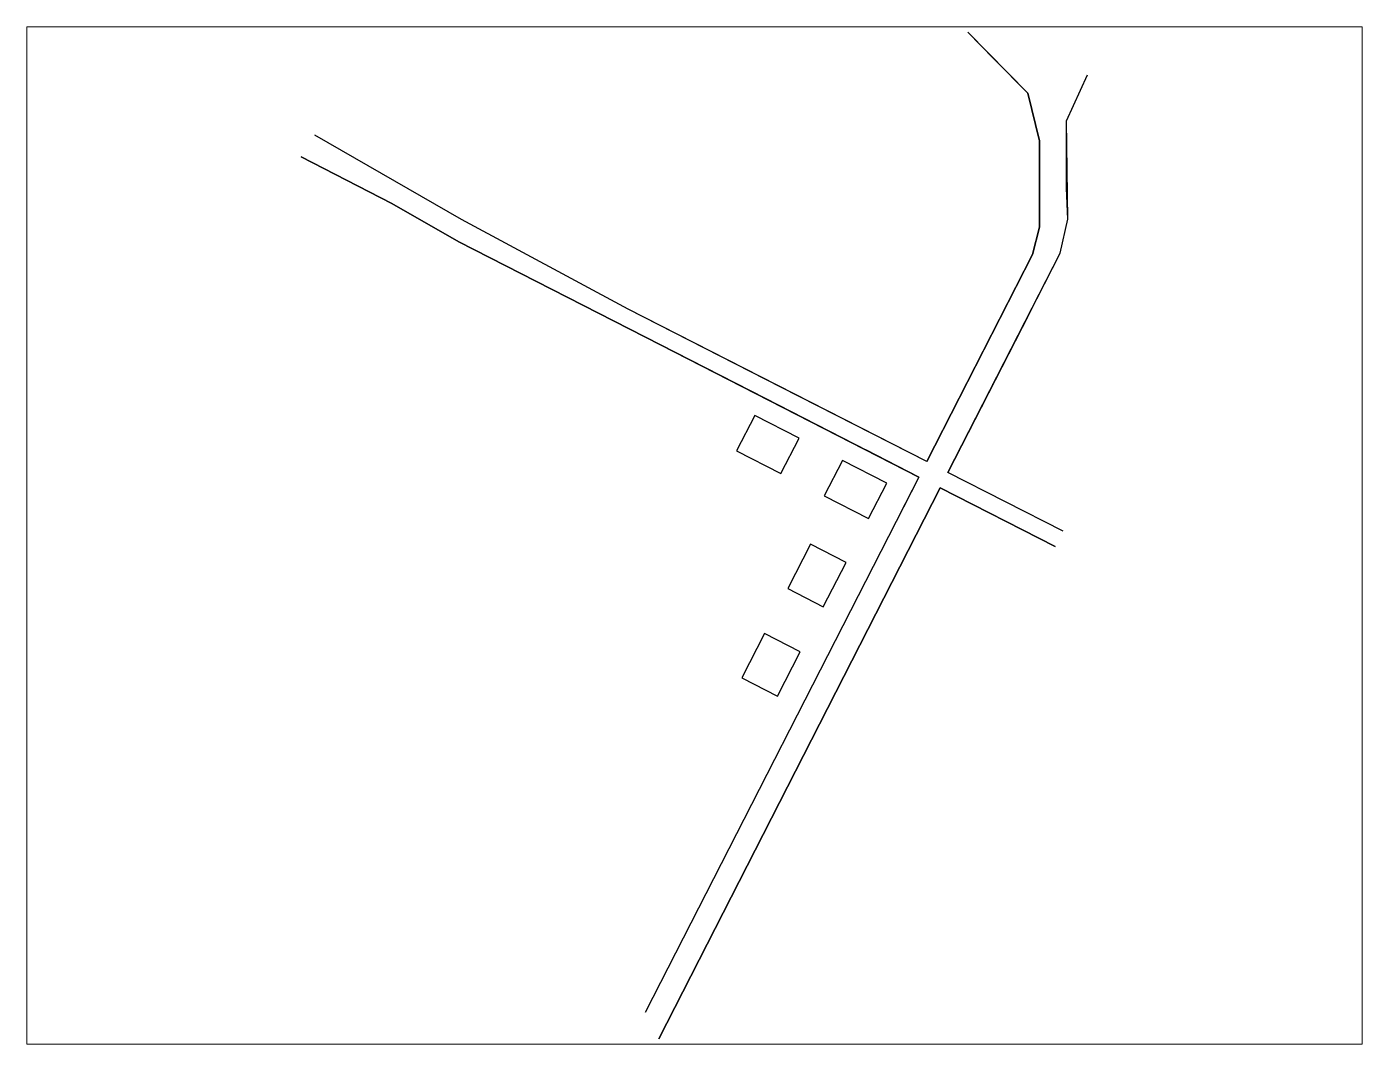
# Paper-space layout 'Layout2' of a CAD drawing. Header units: inches. Extents: x 1.05 to 9.45, y 0.8 to 7.2.
# The model-space entities are those that its viewports show. They can reach past a viewport. Long polylines and large blocks are cut down to what shows.
import ezdxf

# ---------------------------------------------------------------- set-up
doc = ezdxf.new("R2010")
doc.units = ezdxf.units.IN
doc.header["$MEASUREMENT"] = 0
doc.layers.get('0').update_dxf_attribs({"color": 16})
doc.layers.add('Houses', color=7, linetype='Continuous', true_color=0xf5f53d)

msp = doc.modelspace()

# ---------------------------------------------------------------- linework, layer by layer
for p, q in [((6408967.08, 1619337.88), (6408948.07, 1619357.12)), ((6408991.31, 1619313.34), (6408967.08, 1619337.88)), ((6409019.04, 1619293.59), (6409034.13, 1619326.5)), ((6408999.58, 1619279.25), (6408991.31, 1619313.34)), ((6409019.04, 1619245.27), (6409019.04, 1619293.59)), ((6408584.73, 1619222.67), (6408479.65, 1619283.34)), ((6408999.58, 1619238.15), (6408999.58, 1619279.25)), ((6408534.91, 1619234.35), (6408469.86, 1619267.69)), ((6408999.58, 1619217.3), (6408999.58, 1619238.15)), ((6409019.81, 1619222.97), (6409019.04, 1619245.27)), ((6408582.87, 1619206.66), (6408534.91, 1619234.35)), ((6408704.33, 1619158.51), (6408584.73, 1619222.67)), ((6409014.38, 1619198.74), (6409019.81, 1619222.97)), ((6408994.63, 1619197.75), (6408999.58, 1619217.3)), ((6408727.51, 1619132.76), (6408582.87, 1619206.66)), ((6408976.59, 1619162.46), (6408994.63, 1619197.75)), ((6408991.86, 1619154.66), (6409014.38, 1619198.74)), ((6408918.63, 1619049.02), (6408976.59, 1619162.46)), ((6408814.54, 1619102.2), (6408704.33, 1619158.51)), ((6408991.86, 1619154.66), (6408933.9, 1619041.22)), ((6408802.84, 1619094.27), (6408727.51, 1619132.76)), ((6408913, 1619037.99), (6408802.84, 1619094.27)), ((6408918.63, 1619049.02), (6408814.54, 1619102.2)), ((6408913, 1619037.99), (6408874.87, 1619057.46)), ((6408913, 1619037.99), (6408716.61, 1618653.63)), ((6408913, 1619037.99), (6408898.46, 1619009.54)), ((6409016.47, 1618999.03), (6408933.9, 1619041.22)), ((6408928.26, 1619030.19), (6408726.32, 1618634.93)), ((6409010.7, 1618988.07), (6408928.26, 1619030.19))]:
    msp.add_line(p, q)
for points in [[(6408948.07, 1619357.12), (6408991.31, 1619313.34), (6408999.58, 1619279.25), (6408999.58, 1619258.7), (6408999.58, 1619217.3), (6408994.63, 1619197.75), (6408918.63, 1619049.02), (6408704.33, 1619158.51), (6408584.73, 1619222.67), (6408479.65, 1619283.34)], [(6409016.47, 1618999.03), (6408933.9, 1619041.22), (6409014.38, 1619198.74), (6409019.81, 1619222.97), (6409019.04, 1619293.59), (6409034.13, 1619326.5)], [(6408469.86, 1619267.69), (6408534.91, 1619234.35), (6408582.87, 1619206.66), (6408727.51, 1619132.76), (6408913, 1619037.99), (6408716.61, 1618653.63)], [(6408726.32, 1618634.93), (6408928.26, 1619030.19), (6409010.7, 1618988.07)]]:
    msp.add_lwpolyline(points)
for p in [(6408990.37, 1619151.75), (6408982.31, 1619135.96), (6408974.24, 1619120.17), (6408966.17, 1619104.38), (6408958.1, 1619088.59), (6408950.03, 1619072.8), (6408941.97, 1619057.01)]:
    msp.add_point(p)
at = {"layer": 'Houses'}
for p, q in [((6408795.28, 1619082.25), (6408782.19, 1619056.78)), ((6408827.08, 1619065.91), (6408795.28, 1619082.25)), ((6408813.99, 1619040.44), (6408827.08, 1619065.91)), ((6408782.19, 1619056.78), (6408813.99, 1619040.44)), ((6408858.17, 1619049.94), (6408845.08, 1619024.47)), ((6408889.97, 1619033.6), (6408858.17, 1619049.94)), ((6408876.89, 1619008.13), (6408889.97, 1619033.6)), ((6408845.08, 1619024.47), (6408876.89, 1619008.13)), ((6408835.27, 1618989.8), (6408818.93, 1618958)), ((6408860.75, 1618976.71), (6408835.27, 1618989.8)), ((6408844.41, 1618944.91), (6408860.75, 1618976.71)), ((6408818.93, 1618958), (6408844.41, 1618944.91)), ((6408802.31, 1618925.64), (6408785.97, 1618893.84)), ((6408827.79, 1618912.56), (6408802.31, 1618925.64)), ((6408811.45, 1618880.75), (6408827.79, 1618912.56)), ((6408785.97, 1618893.84), (6408811.45, 1618880.75))]:
    msp.add_line(p, q, dxfattribs=at)
for points in [[(6408795.28, 1619082.25), (6408782.19, 1619056.78), (6408813.99, 1619040.44), (6408827.08, 1619065.91), (6408795.28, 1619082.25)], [(6408858.17, 1619049.94), (6408845.08, 1619024.47), (6408876.89, 1619008.13), (6408889.97, 1619033.6), (6408858.17, 1619049.94)], [(6408835.27, 1618989.8), (6408818.93, 1618958), (6408844.41, 1618944.91), (6408860.75, 1618976.71), (6408835.27, 1618989.8)], [(6408802.31, 1618925.64), (6408785.97, 1618893.84), (6408811.45, 1618880.75), (6408827.79, 1618912.56), (6408802.31, 1618925.64)]]:
    msp.add_lwpolyline(points, close=True, dxfattribs=at)

psp = doc.layouts.new('Layout2')

# ---------------------------------------------------------------- viewports
at = {"layer": '0'}
psp.add_viewport(center=(5.25, 4), size=(8.4, 6.4), view_center_point=(6408751.998, 1618996.0276), view_height=730.210371, dxfattribs=at)

doc.saveas('drawing.dxf')
